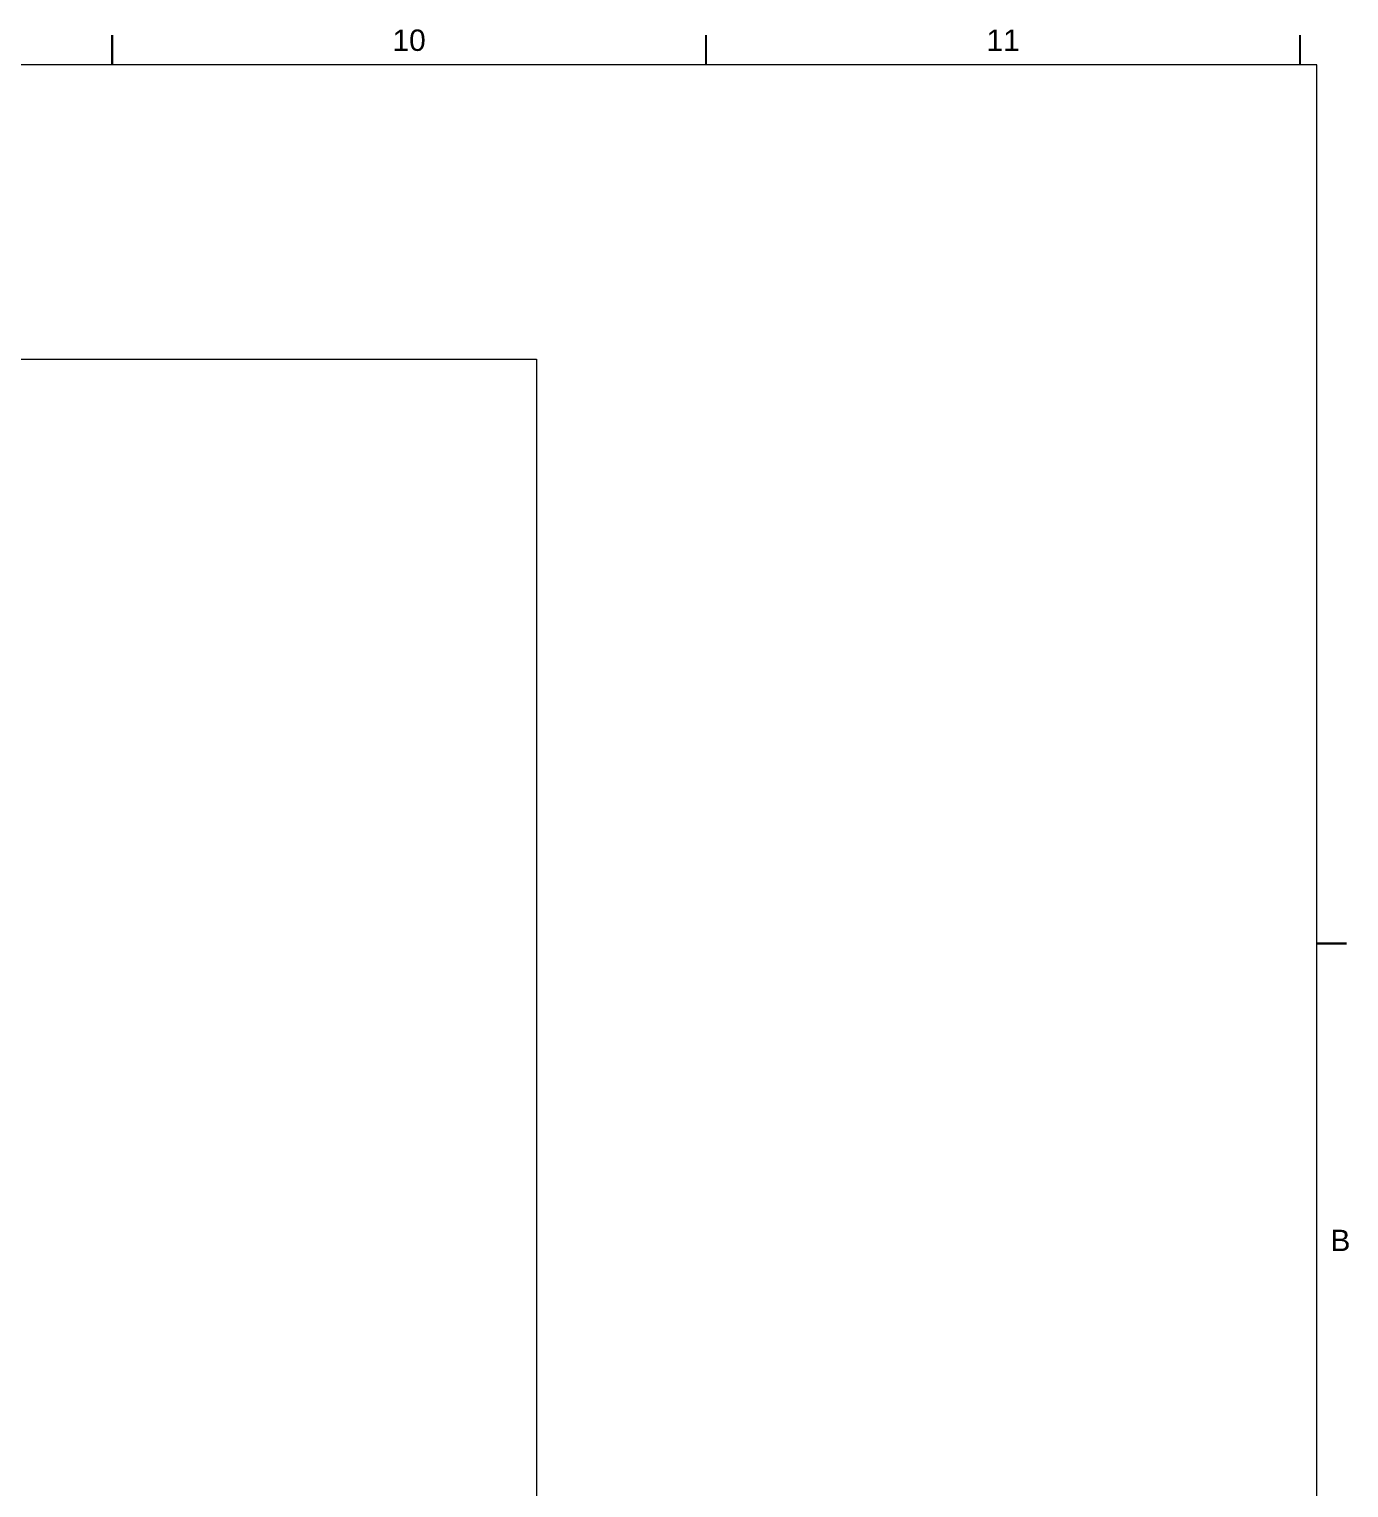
# Paper-space layout 'A714' of a CAD drawing. Header units: centimetres, sheet in millimetres. Extents: x 13 to 579, y 4 to 408.
# Drawn here: x 464.8 to 575.9, y 285.7 to 408.5 of the extents above; entities that cross this region are included whole.
import ezdxf
from ezdxf.enums import TextEntityAlignment as Align

# ---------------------------------------------------------------- set-up
doc = ezdxf.new("R2010")
doc.units = ezdxf.units.CM
doc.layers.add('G-ANNO-NPLT', color=2, linetype='Continuous', lineweight=18, plot=False)
doc.layers.add('G-ANNO-TEXT', color=3, linetype='Continuous', lineweight=18)
doc.layers.add('G-ANNO-TTLB', color=3, linetype='Continuous', lineweight=18)
doc.styles.add('ARIAL', font='arial.ttf')

psp = doc.layouts.new('A714')

# ---------------------------------------------------------------- linework, layer by layer
at = {"layer": 'G-ANNO-NPLT'}
psp.add_lwpolyline([(54.43, 380.71), (507.52, 380.71), (507.52, 238.13), (54.43, 238.13)], close=True, dxfattribs=at)
at = {"layer": 'G-ANNO-TTLB'}
for p, q in [((573.22, 405.49), (15.8, 405.49)), ((573.22, 7.08), (573.22, 405.49))]:
    psp.add_line(p, q, dxfattribs=at)
at = {"layer": 'G-ANNO-TTLB', "const_width": 0.18, "flags": 128}
for points in [[(471.8, 407.99), (471.8, 405.49)], [(521.8, 407.99), (521.8, 405.49)], [(571.8, 407.99), (571.8, 405.49)], [(575.72, 331.49), (573.22, 331.49)]]:
    psp.add_lwpolyline(points, dxfattribs=at)

# ---------------------------------------------------------------- texts
at = {"layer": 'G-ANNO-TEXT', "style": 'ARIAL'}
for s, p in [('10', (496.8, 407.56)), ('11', (546.8, 407.56)), ('B', (575.2, 306.49))]:
    psp.add_text(s, height=1.8, dxfattribs=at).set_placement(p, align=Align.MIDDLE_CENTER)

doc.saveas('drawing.dxf')
